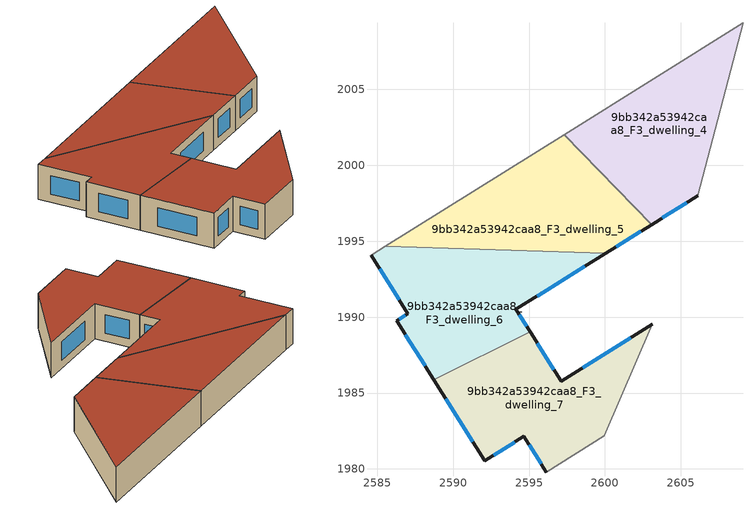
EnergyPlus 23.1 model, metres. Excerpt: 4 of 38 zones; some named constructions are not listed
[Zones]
9bb342a53942caa8_F3_dwelling_4
 floor to 9bb342a53942caa8_F2_dwelling_4 (EU_floor_Construction): 2609.09,2009.38 2606.1,1997.99 2603.07,1996.09 2597.31,2002.02 z9
 wall outside (EU_wall_Construction): 2603.07,1996.09 2606.1,1997.99 z9:12
 wall to 9bb342a53942caa8_F3_dwelling_5 (EU_wall_Construction): 2597.31,2002.02 2603.07,1996.09 z9:12
 wall adiabatic (EU_wall_Construction): 2609.09,2009.38 2597.31,2002.02 z9:12
 wall to 9bb342a53942caa8_F3_dwelling_3 (EU_wall_Construction): 2606.1,1997.99 2609.09,2009.38 z9:12
 window (EU_Window_Construction): 2603.78,1996.54 2605.38,1997.54 z9.7:11.3
 roof outside (EU_roof_Construction): 2606.1,1997.99 2609.09,2009.38 2597.31,2002.02 2603.07,1996.09 z12
9bb342a53942caa8_F3_dwelling_5
 floor to 9bb342a53942caa8_F2_dwelling_5 (EU_floor_Construction): 2597.31,2002.02 2603.07,1996.09 2600.04,1994.2 2585.53,1994.66 z9
 wall outside (EU_wall_Construction): 2600.04,1994.2 2603.07,1996.09 z9:12
 wall to 9bb342a53942caa8_F3_dwelling_6 (EU_wall_Construction): 2585.53,1994.66 2600.04,1994.2 z9:12
 wall adiabatic (EU_wall_Construction): 2597.31,2002.02 2585.53,1994.66 z9:12
 window (EU_Window_Construction): 2600.75,1994.65 2602.35,1995.65 z9.7:11.3
 roof outside (EU_roof_Construction): 2603.07,1996.09 2597.31,2002.02 2585.53,1994.66 2600.04,1994.2 z12
9bb342a53942caa8_F3_dwelling_6
 floor to 9bb342a53942caa8_F2_dwelling_6 (EU_floor_Construction): 2600.04,1994.2 2594.14,1990.52 2595.07,1989.04 2588.72,1985.87 2586.28,1989.76 2587.01,1990.22 2584.59,1994.08 2585.53,1994.66 z9
 wall outside (EU_wall_Construction): 2584.59,1994.08 2587.01,1990.22 2586.28,1989.76 2588.72,1985.87 / 2595.07,1989.04 2594.14,1990.52 2600.04,1994.2 z9:12
 wall adiabatic (EU_wall_Construction): 2585.53,1994.66 2584.59,1994.08 z9:12
 wall to 9bb342a53942caa8_F3_dwelling_7 (EU_wall_Construction): 2588.72,1985.87 2595.07,1989.04 z9:12
 window (EU_Window_Construction): 2585.16,1993.17 2586.44,1991.13 / 2595.52,1991.38 2598.65,1993.34 / 2594.85,1989.39 2594.36,1990.17 / 2586.85,1988.85 2588.15,1986.79 / 2586.84,1990.12 2586.45,1989.87 z9.7:11.3
 roof outside (EU_roof_Construction): 2595.07,1989.04 2594.14,1990.52 2600.04,1994.2 2585.53,1994.66 2584.59,1994.08 2587.01,1990.22 2586.28,1989.76 2588.72,1985.87 z12
9bb342a53942caa8_F3_dwelling_7
 floor to 9bb342a53942caa8_F2_dwelling_7 (EU_floor_Construction): 2603.12,1989.53 2599.96,1982.18 2596.14,1979.79 2594.66,1982.15 2592.08,1980.54 2588.72,1985.87 2595.07,1989.04 2597.12,1985.78 z9
 wall outside (EU_wall_Construction): 2588.72,1985.87 2592.08,1980.54 2594.66,1982.15 2596.14,1979.79 / 2603.12,1989.53 2597.12,1985.78 2595.07,1989.04 z9:12
 wall to 9bb342a53942caa8_F3_dwelling_8 (EU_wall_Construction): 2599.96,1982.18 2603.12,1989.53 z9:12
 wall adiabatic (EU_wall_Construction): 2596.14,1979.79 2599.96,1982.18 z9:12
 window (EU_Window_Construction): 2592.68,1980.92 2594.05,1981.77 / 2589.51,1984.62 2591.29,1981.79 / 2596.64,1986.55 2595.55,1988.28 / 2601.71,1988.65 2598.53,1986.66 / 2595,1981.6 2595.79,1980.35 z9.7:11.3
 roof outside (EU_roof_Construction): 2599.96,1982.18 2603.12,1989.53 2597.12,1985.78 2595.07,1989.04 2588.72,1985.87 2592.08,1980.54 2594.66,1982.15 2596.14,1979.79 z12
[SCHEDULE:FILE] Column Number=1; Rows to Skip at Top=0; Number of Hours of Data=8760; Column Separator=Comma; Interpolate to Timestep=No; Minutes per Item=60; Adjust Schedule for Daylight Savings=Yes
Name | File
EU_Step8_GainSchedule_9bb342a53942caa8_F0_dwelling_9_f000 | ../../schedules/9bb342a53942caa8/9bb342a53942caa8_F0_dwelling_9_f000_gain.csv
EU_Step8_GainSchedule_9bb342a53942caa8_F1_dwelling_0_f000 | ../../schedules/9bb342a53942caa8/9bb342a53942caa8_F1_dwelling_0_f000_gain.csv
EU_Step8_GainSchedule_9bb342a53942caa8_F1_dwelling_1_f000 | ../../schedules/9bb342a53942caa8/9bb342a53942caa8_F1_dwelling_1_f000_gain.csv
EU_Step8_GainSchedule_9bb342a53942caa8_F1_dwelling_2_f000 | ../../schedules/9bb342a53942caa8/9bb342a53942caa8_F1_dwelling_2_f000_gain.csv
EU_Step8_GainSchedule_9bb342a53942caa8_F1_dwelling_3_f000 | ../../schedules/9bb342a53942caa8/9bb342a53942caa8_F1_dwelling_3_f000_gain.csv
EU_Step8_GainSchedule_9bb342a53942caa8_F1_dwelling_4_f000 | ../../schedules/9bb342a53942caa8/9bb342a53942caa8_F1_dwelling_4_f000_gain.csv
EU_Step8_GainSchedule_9bb342a53942caa8_F1_dwelling_5_f000 | ../../schedules/9bb342a53942caa8/9bb342a53942caa8_F1_dwelling_5_f000_gain.csv
EU_Step8_GainSchedule_9bb342a53942caa8_F1_dwelling_6_f000 | ../../schedules/9bb342a53942caa8/9bb342a53942caa8_F1_dwelling_6_f000_gain.csv
EU_Step8_GainSchedule_9bb342a53942caa8_F1_dwelling_7_f000 | ../../schedules/9bb342a53942caa8/9bb342a53942caa8_F1_dwelling_7_f000_gain.csv
EU_Step8_GainSchedule_9bb342a53942caa8_F1_dwelling_8_f000 | ../../schedules/9bb342a53942caa8/9bb342a53942caa8_F1_dwelling_8_f000_gain.csv
EU_Step8_GainSchedule_9bb342a53942caa8_F1_dwelling_9_f000 | ../../schedules/9bb342a53942caa8/9bb342a53942caa8_F1_dwelling_9_f000_gain.csv
EU_Step8_GainSchedule_9bb342a53942caa8_F2_dwelling_0_f000 | ../../schedules/9bb342a53942caa8/9bb342a53942caa8_F2_dwelling_0_f000_gain.csv
EU_Step8_GainSchedule_9bb342a53942caa8_F2_dwelling_1_f000 | ../../schedules/9bb342a53942caa8/9bb342a53942caa8_F2_dwelling_1_f000_gain.csv
EU_Step8_GainSchedule_9bb342a53942caa8_F2_dwelling_2_f000 | ../../schedules/9bb342a53942caa8/9bb342a53942caa8_F2_dwelling_2_f000_gain.csv
EU_Step8_GainSchedule_9bb342a53942caa8_F2_dwelling_3_f000 | ../../schedules/9bb342a53942caa8/9bb342a53942caa8_F2_dwelling_3_f000_gain.csv
EU_Step8_GainSchedule_9bb342a53942caa8_F2_dwelling_4_f000 | ../../schedules/9bb342a53942caa8/9bb342a53942caa8_F2_dwelling_4_f000_gain.csv
EU_Step8_GainSchedule_9bb342a53942caa8_F2_dwelling_5_f000 | ../../schedules/9bb342a53942caa8/9bb342a53942caa8_F2_dwelling_5_f000_gain.csv
EU_Step8_GainSchedule_9bb342a53942caa8_F2_dwelling_6_f000 | ../../schedules/9bb342a53942caa8/9bb342a53942caa8_F2_dwelling_6_f000_gain.csv
EU_Step8_GainSchedule_9bb342a53942caa8_F2_dwelling_7_f000 | ../../schedules/9bb342a53942caa8/9bb342a53942caa8_F2_dwelling_7_f000_gain.csv
EU_Step8_GainSchedule_9bb342a53942caa8_F2_dwelling_8_f000 | ../../schedules/9bb342a53942caa8/9bb342a53942caa8_F2_dwelling_8_f000_gain.csv
